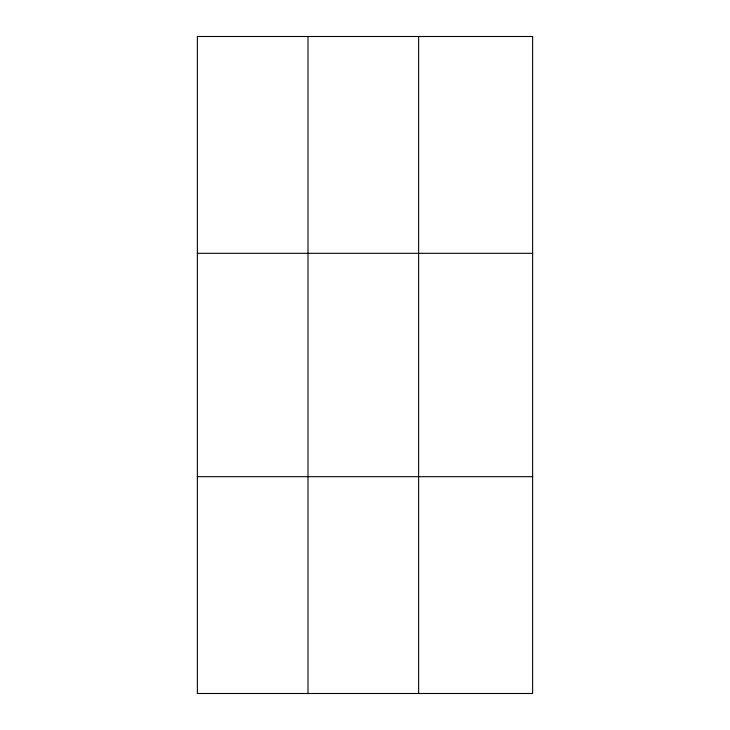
<?xml version="1.0" encoding="UTF-8"?>
<svg xmlns="http://www.w3.org/2000/svg" width="730" height="730" viewBox="0 0 730 730"><rect width="100%" height="100%" fill="white"/><g stroke="black" fill="none" stroke-linecap="round" stroke-linejoin="round"><path stroke-width="1.09" d="M308.005 693.5L308.005 36.5M418.637 693.5L418.637 36.5M197.374 253.31L532.626 253.31M197.374 476.69L532.626 476.69M532.626 36.5L532.626 693.5L197.374 693.5L197.374 36.5L532.626 36.5"/></g></svg>
